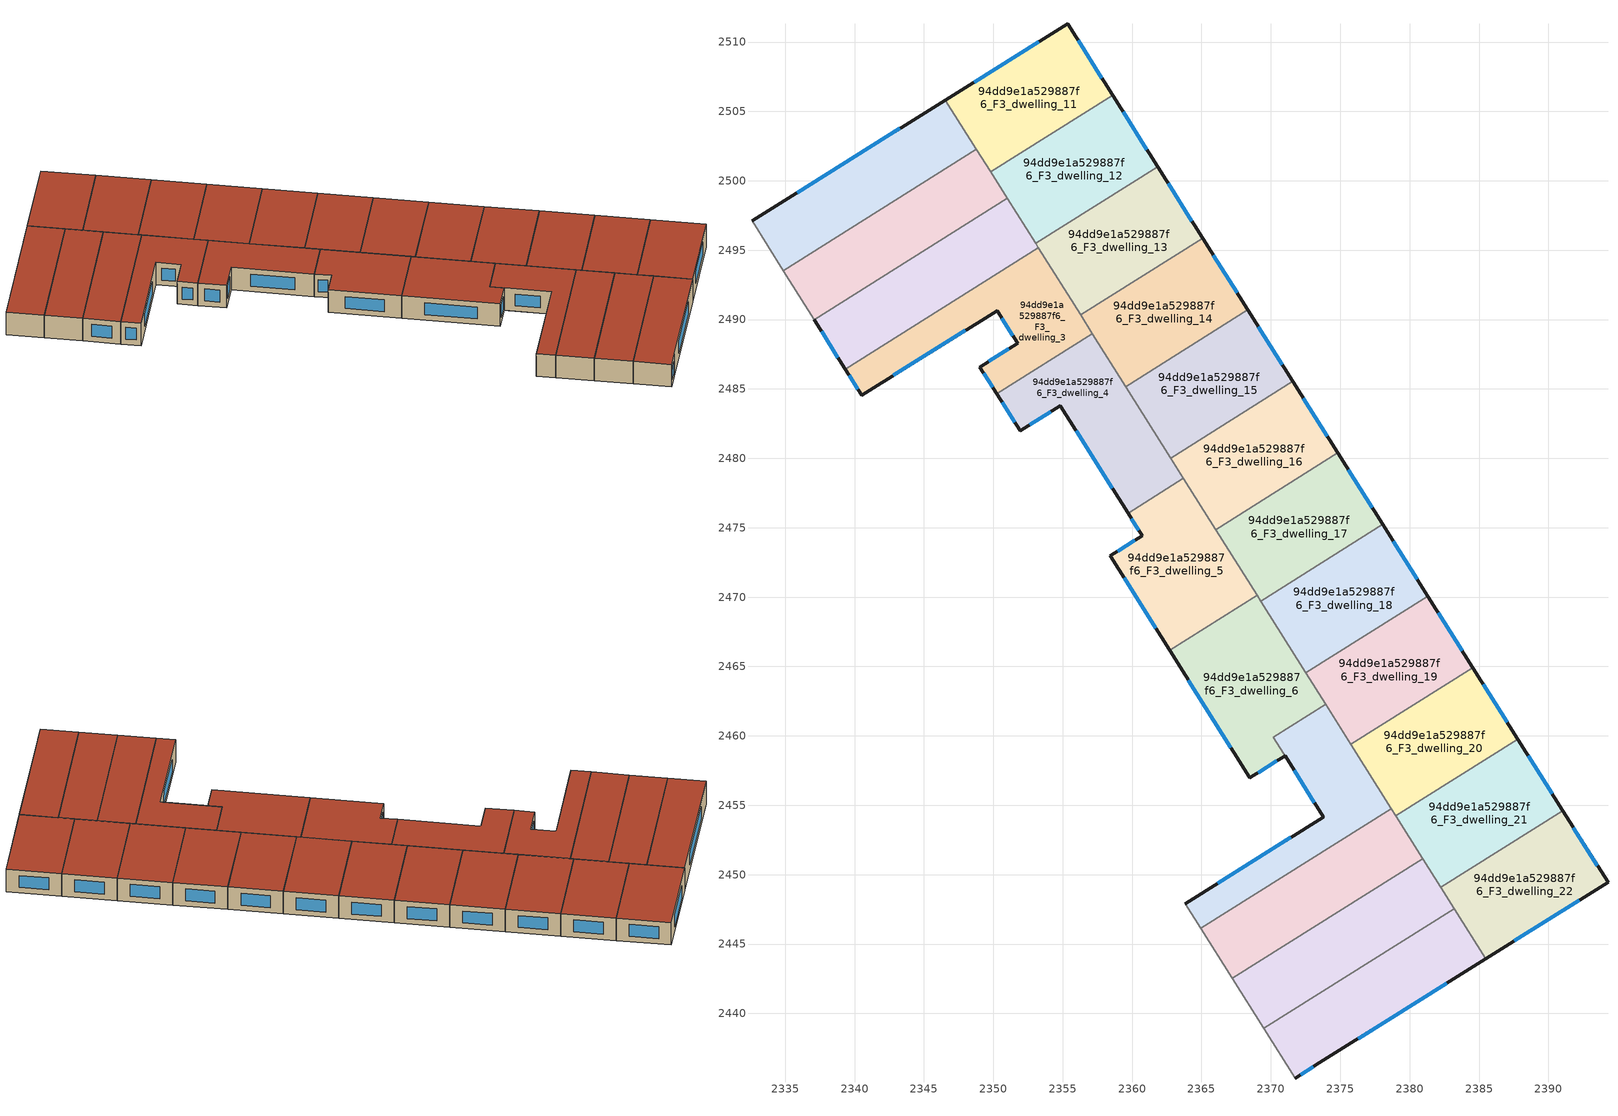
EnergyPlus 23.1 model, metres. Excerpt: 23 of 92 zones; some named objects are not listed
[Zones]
94dd9e1a529887f6_F3_dwelling_0
 floor to 94dd9e1a529887f6_F2_dwelling_0 (EU_floor_Construction): 2346.55,2505.82 2348.77,2502.29 2334.86,2493.53 2332.61,2497.11 z9
 wall outside (EU_wall_Construction): 2346.55,2505.82 2332.61,2497.11 z9:12
 wall to 94dd9e1a529887f6_F3_dwelling_1 (EU_wall_Construction): 2334.86,2493.53 2348.77,2502.29 z9:12
 wall adiabatic (EU_wall_Construction): 2332.61,2497.11 2334.86,2493.53 z9:12
 wall to 94dd9e1a529887f6_F3_dwelling_11 (EU_wall_Construction): 2348.77,2502.29 2346.55,2505.82 z9:12
 window (EU_Window_Construction): 2343.27,2503.77 2335.88,2499.15 z9.7:11.3
 roof outside (EU_roof_Construction): 2348.77,2502.29 2346.55,2505.82 2332.61,2497.11 2334.86,2493.53 z12
94dd9e1a529887f6_F3_dwelling_1
 floor to 94dd9e1a529887f6_F2_dwelling_1 (EU_floor_Construction): 2348.77,2502.29 2351.01,2498.73 2337.09,2489.98 2334.86,2493.53 z9
 wall to 94dd9e1a529887f6_F3_dwelling_2 (EU_wall_Construction): 2337.09,2489.98 2351.01,2498.73 z9:12
 wall adiabatic (EU_wall_Construction): 2334.86,2493.53 2337.09,2489.98 z9:12
 wall to 94dd9e1a529887f6_F3_dwelling_12 (EU_wall_Construction): 2351.01,2498.73 2349.8,2500.65 z9:12
 wall to 94dd9e1a529887f6_F3_dwelling_11 (EU_wall_Construction): 2349.8,2500.65 2348.77,2502.28 z9:12
 roof outside (EU_roof_Construction): 2351.01,2498.73 2348.77,2502.29 2334.86,2493.53 2337.09,2489.98 z12
94dd9e1a529887f6_F3_dwelling_10
 floor to 94dd9e1a529887f6_F2_dwelling_10 (EU_floor_Construction): 2383.21,2447.55 2385.49,2443.93 2373.47,2436.43 2371.74,2435.32 2369.48,2438.92 z9
 wall outside (EU_wall_Construction): 2371.74,2435.32 2373.47,2436.43 2385.49,2443.93 z9:12
 wall adiabatic (EU_wall_Construction): 2369.48,2438.92 2371.74,2435.32 z9:12
 wall to 94dd9e1a529887f6_F3_dwelling_9 (EU_wall_Construction): 2383.21,2447.55 2369.48,2438.92 z9:12
 wall to 94dd9e1a529887f6_F3_dwelling_22 (EU_wall_Construction): 2385.49,2443.93 2383.21,2447.55 z9:12
 window (EU_Window_Construction): 2376.29,2438.19 2382.67,2442.17 / 2372.15,2435.58 2373.07,2436.17 z9.7:11.3
 roof outside (EU_roof_Construction): 2385.49,2443.93 2383.21,2447.55 2369.48,2438.92 2371.74,2435.32 2373.47,2436.43 z12
94dd9e1a529887f6_F3_dwelling_11
 floor to 94dd9e1a529887f6_F2_dwelling_11 (EU_floor_Construction): 2355.35,2511.32 2358.59,2506.18 2349.8,2500.65 2346.55,2505.82 z9
 wall outside (EU_wall_Construction): 2358.59,2506.18 2355.35,2511.32 2346.55,2505.82 z9:12
 wall to 94dd9e1a529887f6_F3_dwelling_12 (EU_wall_Construction): 2349.8,2500.65 2358.59,2506.18 z9:12
 window (EU_Window_Construction): 2353.28,2510.03 2348.61,2507.11 / 2357.83,2507.39 2356.11,2510.11 z9.7:11.3
 roof outside (EU_roof_Construction): 2358.59,2506.18 2355.35,2511.32 2346.55,2505.82 2349.8,2500.65 z12
94dd9e1a529887f6_F3_dwelling_12
 floor to 94dd9e1a529887f6_F2_dwelling_12 (EU_floor_Construction): 2358.59,2506.18 2361.83,2501.02 2353.04,2495.49 2349.8,2500.65 z9
 wall outside (EU_wall_Construction): 2361.83,2501.02 2358.59,2506.18 z9:12
 wall to 94dd9e1a529887f6_F3_dwelling_13 (EU_wall_Construction): 2353.04,2495.49 2361.83,2501.02 z9:12
 wall to 94dd9e1a529887f6_F3_dwelling_2 (EU_wall_Construction): 2351.01,2498.73 2353.05,2495.49 z9:12
 window (EU_Window_Construction): 2361.07,2502.23 2359.35,2504.97 z9.7:11.3
 roof outside (EU_roof_Construction): 2361.83,2501.02 2358.59,2506.18 2349.8,2500.65 2353.04,2495.49 z12
94dd9e1a529887f6_F3_dwelling_13
 floor to 94dd9e1a529887f6_F2_dwelling_13 (EU_floor_Construction): 2361.83,2501.02 2365.08,2495.86 2356.29,2490.33 2353.04,2495.49 z9
 wall outside (EU_wall_Construction): 2365.08,2495.86 2361.83,2501.02 z9:12
 wall to 94dd9e1a529887f6_F3_dwelling_14 (EU_wall_Construction): 2356.29,2490.33 2365.08,2495.86 z9:12
 wall to 94dd9e1a529887f6_F3_dwelling_3 (EU_wall_Construction): 2353.24,2495.18 2356.29,2490.33 z9:12
 wall to 94dd9e1a529887f6_F3_dwelling_2 (EU_wall_Construction): 2353.05,2495.49 2353.24,2495.18 z9:12
 window (EU_Window_Construction): 2364.32,2497.07 2362.6,2499.81 z9.7:11.3
 roof outside (EU_roof_Construction): 2365.08,2495.86 2361.83,2501.02 2353.04,2495.49 2356.29,2490.33 z12
94dd9e1a529887f6_F3_dwelling_14
 floor to 94dd9e1a529887f6_F2_dwelling_14 (EU_floor_Construction): 2365.08,2495.86 2368.32,2490.71 2359.54,2485.17 2356.29,2490.33 z9
 wall outside (EU_wall_Construction): 2368.32,2490.71 2365.08,2495.86 z9:12
 wall to 94dd9e1a529887f6_F3_dwelling_15 (EU_wall_Construction): 2359.54,2485.17 2368.32,2490.71 z9:12
 wall to 94dd9e1a529887f6_F3_dwelling_4 (EU_wall_Construction): 2357.14,2488.99 2359.54,2485.17 z9:12
 wall to 94dd9e1a529887f6_F3_dwelling_3 (EU_wall_Construction): 2356.29,2490.33 2357.14,2488.99 z9:12
 window (EU_Window_Construction): 2367.56,2491.92 2365.84,2494.65 z9.7:11.3
 roof outside (EU_roof_Construction): 2368.32,2490.71 2365.08,2495.86 2356.29,2490.33 2359.54,2485.17 z12
94dd9e1a529887f6_F3_dwelling_15
 floor to 94dd9e1a529887f6_F2_dwelling_15 (EU_floor_Construction): 2368.32,2490.71 2371.57,2485.55 2362.78,2480.02 2359.54,2485.17 z9
 wall outside (EU_wall_Construction): 2371.57,2485.55 2368.32,2490.71 z9:12
 wall to 94dd9e1a529887f6_F3_dwelling_16 (EU_wall_Construction): 2362.78,2480.02 2371.57,2485.55 z9:12
 wall to 94dd9e1a529887f6_F3_dwelling_4 (EU_wall_Construction): 2359.54,2485.17 2362.78,2480.02 z9:12
 window (EU_Window_Construction): 2370.81,2486.76 2369.09,2489.5 z9.7:11.3
 roof outside (EU_roof_Construction): 2371.57,2485.55 2368.32,2490.71 2359.54,2485.17 2362.78,2480.02 z12
94dd9e1a529887f6_F3_dwelling_16
 floor to 94dd9e1a529887f6_F2_dwelling_16 (EU_floor_Construction): 2371.57,2485.55 2374.82,2480.39 2366.03,2474.86 2362.78,2480.02 z9
 wall outside (EU_wall_Construction): 2374.82,2480.39 2371.57,2485.55 z9:12
 wall to 94dd9e1a529887f6_F3_dwelling_17 (EU_wall_Construction): 2366.03,2474.86 2374.82,2480.39 z9:12
 wall to 94dd9e1a529887f6_F3_dwelling_5 (EU_wall_Construction): 2363.7,2478.55 2366.03,2474.86 z9:12
 wall to 94dd9e1a529887f6_F3_dwelling_4 (EU_wall_Construction): 2362.78,2480.02 2363.7,2478.55 z9:12
 window (EU_Window_Construction): 2374.05,2481.6 2372.33,2484.34 z9.7:11.3
 roof outside (EU_roof_Construction): 2374.82,2480.39 2371.57,2485.55 2362.78,2480.02 2366.03,2474.86 z12
94dd9e1a529887f6_F3_dwelling_17
 floor to 94dd9e1a529887f6_F2_dwelling_17 (EU_floor_Construction): 2374.82,2480.39 2378.06,2475.23 2369.27,2469.7 2366.03,2474.86 z9
 wall outside (EU_wall_Construction): 2378.06,2475.23 2374.82,2480.39 z9:12
 wall to 94dd9e1a529887f6_F3_dwelling_18 (EU_wall_Construction): 2369.27,2469.7 2378.06,2475.23 z9:12
 wall to 94dd9e1a529887f6_F3_dwelling_6 (EU_wall_Construction): 2369.01,2470.12 2369.27,2469.7 z9:12
 wall to 94dd9e1a529887f6_F3_dwelling_5 (EU_wall_Construction): 2366.03,2474.86 2369.01,2470.12 z9:12
 window (EU_Window_Construction): 2377.3,2476.44 2375.58,2479.18 z9.7:11.3
 roof outside (EU_roof_Construction): 2378.06,2475.23 2374.82,2480.39 2366.03,2474.86 2369.27,2469.7 z12
94dd9e1a529887f6_F3_dwelling_18
 floor to 94dd9e1a529887f6_F2_dwelling_18 (EU_floor_Construction): 2378.06,2475.23 2381.31,2470.08 2372.52,2464.55 2369.27,2469.7 z9
 wall outside (EU_wall_Construction): 2381.31,2470.08 2378.06,2475.23 z9:12
 wall to 94dd9e1a529887f6_F3_dwelling_19 (EU_wall_Construction): 2372.52,2464.55 2381.31,2470.08 z9:12
 wall to 94dd9e1a529887f6_F3_dwelling_6 (EU_wall_Construction): 2369.27,2469.7 2372.52,2464.55 z9:12
 window (EU_Window_Construction): 2380.54,2471.29 2378.82,2474.02 z9.7:11.3
 roof outside (EU_roof_Construction): 2381.31,2470.08 2378.06,2475.23 2369.27,2469.7 2372.52,2464.55 z12
94dd9e1a529887f6_F3_dwelling_19
 floor to 94dd9e1a529887f6_F2_dwelling_19 (EU_floor_Construction): 2381.31,2470.08 2384.55,2464.92 2375.76,2459.39 2372.52,2464.55 z9
 wall outside (EU_wall_Construction): 2384.55,2464.92 2381.31,2470.08 z9:12
 wall to 94dd9e1a529887f6_F3_dwelling_20 (EU_wall_Construction): 2375.76,2459.39 2384.55,2464.92 z9:12
 wall to 94dd9e1a529887f6_F3_dwelling_7 (EU_wall_Construction): 2373.95,2462.27 2375.76,2459.39 z9:12
 wall to 94dd9e1a529887f6_F3_dwelling_6 (EU_wall_Construction): 2372.52,2464.55 2373.95,2462.27 z9:12
 window (EU_Window_Construction): 2383.79,2466.13 2382.07,2468.87 z9.7:11.3
 roof outside (EU_roof_Construction): 2384.55,2464.92 2381.31,2470.08 2372.52,2464.55 2375.76,2459.39 z12
94dd9e1a529887f6_F3_dwelling_2
 floor to 94dd9e1a529887f6_F2_dwelling_2 (EU_floor_Construction): 2351.01,2498.73 2353.24,2495.18 2339.33,2486.42 2337.09,2489.98 z9
 wall outside (EU_wall_Construction): 2337.09,2489.98 2339.33,2486.42 z9:12
 wall to 94dd9e1a529887f6_F3_dwelling_3 (EU_wall_Construction): 2339.33,2486.42 2353.24,2495.18 z9:12
 window (EU_Window_Construction): 2337.62,2489.14 2338.8,2487.26 z9.7:11.3
 roof outside (EU_roof_Construction): 2353.24,2495.18 2351.01,2498.73 2337.09,2489.98 2339.33,2486.42 z12
94dd9e1a529887f6_F3_dwelling_20
 floor to 94dd9e1a529887f6_F2_dwelling_20 (EU_floor_Construction): 2384.55,2464.92 2387.8,2459.76 2379.01,2454.23 2375.76,2459.39 z9
 wall outside (EU_wall_Construction): 2387.8,2459.76 2384.55,2464.92 z9:12
 wall to 94dd9e1a529887f6_F3_dwelling_21 (EU_wall_Construction): 2379.01,2454.23 2387.8,2459.76 z9:12
 wall to 94dd9e1a529887f6_F3_dwelling_8 (EU_wall_Construction): 2378.68,2454.76 2379.01,2454.23 z9:12
 wall to 94dd9e1a529887f6_F3_dwelling_7 (EU_wall_Construction): 2375.76,2459.39 2378.68,2454.76 z9:12
 window (EU_Window_Construction): 2387.03,2460.97 2385.31,2463.71 z9.7:11.3
 roof outside (EU_roof_Construction): 2387.8,2459.76 2384.55,2464.92 2375.76,2459.39 2379.01,2454.23 z12
94dd9e1a529887f6_F3_dwelling_21
 floor to 94dd9e1a529887f6_F2_dwelling_21 (EU_floor_Construction): 2387.8,2459.76 2391.04,2454.61 2382.25,2449.07 2379.01,2454.23 z9
 wall outside (EU_wall_Construction): 2391.04,2454.61 2387.8,2459.76 z9:12
 wall to 94dd9e1a529887f6_F3_dwelling_22 (EU_wall_Construction): 2382.25,2449.07 2391.04,2454.61 z9:12
 wall to 94dd9e1a529887f6_F3_dwelling_9 (EU_wall_Construction): 2380.94,2451.16 2382.25,2449.07 z9:12
 wall to 94dd9e1a529887f6_F3_dwelling_8 (EU_wall_Construction): 2379.01,2454.23 2380.94,2451.16 z9:12
 window (EU_Window_Construction): 2390.28,2455.82 2388.56,2458.55 z9.7:11.3
 roof outside (EU_roof_Construction): 2391.04,2454.61 2387.8,2459.76 2379.01,2454.23 2382.25,2449.07 z12
94dd9e1a529887f6_F3_dwelling_22
 floor to 94dd9e1a529887f6_F2_dwelling_22 (EU_floor_Construction): 2391.04,2454.61 2394.3,2449.43 2385.49,2443.93 2382.25,2449.07 z9
 wall outside (EU_wall_Construction): 2385.49,2443.93 2394.3,2449.43 2391.04,2454.61 z9:12
 wall to 94dd9e1a529887f6_F3_dwelling_9 (EU_wall_Construction): 2382.25,2449.07 2383.21,2447.55 z9:12
 window (EU_Window_Construction): 2393.53,2450.65 2391.81,2453.39 / 2387.56,2445.22 2392.23,2448.14 z9.7:11.3
 roof outside (EU_roof_Construction): 2394.3,2449.43 2391.04,2454.61 2382.25,2449.07 2385.49,2443.93 z12
94dd9e1a529887f6_F3_dwelling_3
 floor to 94dd9e1a529887f6_F2_dwelling_3 (EU_floor_Construction): 2353.24,2495.18 2357.14,2488.99 2350.25,2484.66 2349.04,2486.58 2351.76,2488.29 2350.28,2490.65 2340.51,2484.54 2339.33,2486.42 z9
 wall outside (EU_wall_Construction): 2339.33,2486.42 2340.51,2484.54 2350.28,2490.65 2351.76,2488.29 2349.04,2486.58 2350.25,2484.66 z9:12
 wall to 94dd9e1a529887f6_F3_dwelling_4 (EU_wall_Construction): 2350.25,2484.66 2357.14,2488.99 z9:12
 window (EU_Window_Construction): 2342.8,2485.98 2347.98,2489.22 / 2339.61,2485.98 2340.23,2484.99 / 2349.32,2486.13 2349.96,2485.11 / 2351.12,2487.89 2349.68,2486.98 / 2350.62,2490.1 2351.41,2488.85 z9.7:11.3
 roof outside (EU_roof_Construction): 2357.14,2488.99 2353.24,2495.18 2339.33,2486.42 2340.51,2484.54 2350.28,2490.65 2351.76,2488.29 2349.04,2486.58 2350.25,2484.66 z12
94dd9e1a529887f6_F3_dwelling_4
 floor to 94dd9e1a529887f6_F2_dwelling_4 (EU_floor_Construction): 2357.14,2488.99 2363.7,2478.55 2359.71,2476.04 2354.83,2483.79 2351.93,2481.98 2350.25,2484.66 z9
 wall outside (EU_wall_Construction): 2350.25,2484.66 2351.93,2481.98 2354.83,2483.79 2359.71,2476.04 z9:12
 wall to 94dd9e1a529887f6_F3_dwelling_5 (EU_wall_Construction): 2359.71,2476.04 2363.7,2478.55 z9:12
 window (EU_Window_Construction): 2355.97,2481.97 2358.56,2477.86 / 2352.61,2482.41 2354.15,2483.37 / 2350.64,2484.03 2351.53,2482.61 z9.7:11.3
 roof outside (EU_roof_Construction): 2363.7,2478.55 2357.14,2488.99 2350.25,2484.66 2351.93,2481.98 2354.83,2483.79 2359.71,2476.04 z12
94dd9e1a529887f6_F3_dwelling_5
 floor to 94dd9e1a529887f6_F2_dwelling_5 (EU_floor_Construction): 2363.7,2478.55 2369.01,2470.12 2362.71,2466.15 2358.41,2472.98 2360.72,2474.43 2359.71,2476.04 z9
 wall outside (EU_wall_Construction): 2359.71,2476.04 2360.72,2474.43 2358.41,2472.98 2362.71,2466.15 z9:12
 wall to 94dd9e1a529887f6_F3_dwelling_6 (EU_wall_Construction): 2362.71,2466.15 2369.01,2470.12 z9:12
 window (EU_Window_Construction): 2359.42,2471.38 2361.7,2467.76 / 2360.18,2474.09 2358.95,2473.32 / 2359.95,2475.66 2360.48,2474.8 z9.7:11.3
 roof outside (EU_roof_Construction): 2369.01,2470.12 2363.7,2478.55 2359.71,2476.04 2360.72,2474.43 2358.41,2472.98 2362.71,2466.15 z12
94dd9e1a529887f6_F3_dwelling_6
 floor to 94dd9e1a529887f6_F2_dwelling_6 (EU_floor_Construction): 2369.01,2470.12 2373.95,2462.27 2370.19,2459.91 2373.79,2454.16 2373.79,2454.15 2371.02,2458.57 2368.48,2456.98 2362.71,2466.15 z9
 wall outside (EU_wall_Construction): 2362.71,2466.15 2368.48,2456.98 2371.02,2458.57 2373.79,2454.15 z9:12; 2373.79,2454.15,12 2373.79,2454.15,9 2373.79,2454.16,9
 wall to 94dd9e1a529887f6_F3_dwelling_7 (EU_wall_Construction): 2373.79,2454.16 2370.19,2459.91 2373.95,2462.27 z9:12
 window (EU_Window_Construction): 2371.67,2457.53 2373.14,2455.19 / 2369.08,2457.35 2370.43,2458.2 / 2364.06,2464 2367.13,2459.13 z9.7:11.3
 roof outside (EU_roof_Construction): 2373.79,2454.16 2370.19,2459.91 2373.95,2462.27 2369.01,2470.12 2362.71,2466.15 2368.48,2456.98 2371.02,2458.57 z12
94dd9e1a529887f6_F3_dwelling_7
 floor to 94dd9e1a529887f6_F2_dwelling_7 (EU_floor_Construction): 2373.95,2462.27 2378.68,2454.76 2364.95,2446.12 2363.82,2447.92 2373.79,2454.16 2370.19,2459.91 z9
 wall outside (EU_wall_Construction): 2373.79,2454.15 2363.82,2447.92 z9:12
 wall to 94dd9e1a529887f6_F3_dwelling_8 (EU_wall_Construction): 2364.95,2446.12 2378.68,2454.76 z9:12
 wall adiabatic (EU_wall_Construction): 2363.82,2447.92 2364.95,2446.12 z9:12
 window (EU_Window_Construction): 2371.45,2452.69 2366.16,2449.38 z9.7:11.3
 roof outside (EU_roof_Construction): 2378.68,2454.76 2373.95,2462.27 2370.19,2459.91 2373.79,2454.16 2363.82,2447.92 2364.95,2446.12 z12
94dd9e1a529887f6_F3_dwelling_8
 floor to 94dd9e1a529887f6_F2_dwelling_8 (EU_floor_Construction): 2378.68,2454.76 2380.94,2451.16 2367.22,2442.52 2364.95,2446.12 z9
 wall to 94dd9e1a529887f6_F3_dwelling_9 (EU_wall_Construction): 2367.22,2442.52 2380.94,2451.16 z9:12
 wall adiabatic (EU_wall_Construction): 2364.95,2446.12 2367.22,2442.52 z9:12
 roof outside (EU_roof_Construction): 2380.94,2451.16 2378.68,2454.76 2364.95,2446.12 2367.22,2442.52 z12
94dd9e1a529887f6_F3_dwelling_9
 floor to 94dd9e1a529887f6_F2_dwelling_9 (EU_floor_Construction): 2380.94,2451.16 2383.21,2447.55 2369.48,2438.92 2367.22,2442.52 z9
 wall adiabatic (EU_wall_Construction): 2367.22,2442.52 2369.48,2438.92 z9:12
 roof outside (EU_roof_Construction): 2383.21,2447.55 2380.94,2451.16 2367.22,2442.52 2369.48,2438.92 z12
[Building]
EU S2 Campaign: North Axis=0; Terrain=City; Solar Distribution=FullExterior
[Site:Location]
Budapest.Ferenc.Liszt.Intl.AP: Latitude=47.437; Longitude=19.256; Time Zone=1; Elevation=185
[SizingPeriod:WeatherFileDays]
AnnualSizingPeriod: Begin Month=1; Begin Day of Month=1; End Month=12; End Day of Month=31; Day of Week for Start Day=Monday; Use Weather File Daylight Saving Period=No; Use Weather File Rain and Snow Indicators=No
[MATERIAL]
EU_InternalMass_Material: Roughness=MediumRough; Thickness=0.1; Conductivity=1; Density=1800; Specific Heat=900; Thermal Absorptance=0.9; Solar Absorptance=0.7; Visible Absorptance=0.7
[MATERIAL:NOMASS] Roughness=MediumRough; Thermal Absorptance=0.9; Solar Absorptance=0.7; Visible Absorptance=0.7
Name | Thermal Resistance
EU_wall_NoMass | 0.832559
EU_roof_NoMass | 1.39638
EU_floor_NoMass | 0.872794
[WINDOWMATERIAL:SIMPLEGLAZINGSYSTEM]
EU_Window_SimpleGlazing: UFactor=2.79869; Solar Heat Gain Coefficient=0.75; Visible Transmittance=0.75
[CONSTRUCTION]
EU_wall_Construction: EU_wall_NoMass
EU_roof_Construction: EU_roof_NoMass
EU_floor_Construction: EU_floor_NoMass
EU_Window_Construction: EU_Window_SimpleGlazing
EU_InternalMass_Construction: EU_InternalMass_Material
[ZONE] Type=1; Multiplier=1; Ceiling Height=autocalculate; Floor Area=autocalculate; Part of Total Floor Area=Yes
Name | Volume
94dd9e1a529887f6_F3_dwelling_0 | 207.05
94dd9e1a529887f6_F3_dwelling_1 | 207.094
94dd9e1a529887f6_F3_dwelling_10 | 207.041
94dd9e1a529887f6_F3_dwelling_11 | 189.806
94dd9e1a529887f6_F3_dwelling_12; 94dd9e1a529887f6_F3_dwelling_13; 94dd9e1a529887f6_F3_dwelling_14; 94dd9e1a529887f6_F3_dwelling_18; 94dd9e1a529887f6_F3_dwelling_20; 94dd9e1a529887f6_F3_dwelling_21 | 189.828
94dd9e1a529887f6_F3_dwelling_15 | 189.785
94dd9e1a529887f6_F3_dwelling_16 | 189.836
94dd9e1a529887f6_F3_dwelling_17 | 189.809
94dd9e1a529887f6_F3_dwelling_19 | 189.819
94dd9e1a529887f6_F3_dwelling_2 | 207.069
94dd9e1a529887f6_F3_dwelling_22 | 189.812
94dd9e1a529887f6_F3_dwelling_3 | 207.04
94dd9e1a529887f6_F3_dwelling_4 | 207.059
94dd9e1a529887f6_F3_dwelling_5 | 207.07
94dd9e1a529887f6_F3_dwelling_6 | 221.324
94dd9e1a529887f6_F3_dwelling_7 | 192.786
94dd9e1a529887f6_F3_dwelling_8 | 207.08
94dd9e1a529887f6_F3_dwelling_9 | 207.063
[INTERNALMASS] Construction=EU_InternalMass_Construction
Name | Zone or ZoneList | Surface Area
94dd9e1a529887f6_F3_dwelling_0_EU_InternalMass | 94dd9e1a529887f6_F3_dwelling_0 | 69.0164
94dd9e1a529887f6_F3_dwelling_1_EU_InternalMass | 94dd9e1a529887f6_F3_dwelling_1 | 69.0314
94dd9e1a529887f6_F3_dwelling_2_EU_InternalMass | 94dd9e1a529887f6_F3_dwelling_2 | 69.023
94dd9e1a529887f6_F3_dwelling_3_EU_InternalMass | 94dd9e1a529887f6_F3_dwelling_3 | 69.013
94dd9e1a529887f6_F3_dwelling_4_EU_InternalMass | 94dd9e1a529887f6_F3_dwelling_4 | 69.0197
94dd9e1a529887f6_F3_dwelling_5_EU_InternalMass | 94dd9e1a529887f6_F3_dwelling_5 | 69.0231
94dd9e1a529887f6_F3_dwelling_6_EU_InternalMass | 94dd9e1a529887f6_F3_dwelling_6 | 73.7763
94dd9e1a529887f6_F3_dwelling_7_EU_InternalMass | 94dd9e1a529887f6_F3_dwelling_7 | 64.2572
94dd9e1a529887f6_F3_dwelling_8_EU_InternalMass | 94dd9e1a529887f6_F3_dwelling_8 | 69.0266
94dd9e1a529887f6_F3_dwelling_9_EU_InternalMass | 94dd9e1a529887f6_F3_dwelling_9 | 69.0209
94dd9e1a529887f6_F3_dwelling_10_EU_InternalMass | 94dd9e1a529887f6_F3_dwelling_10 | 69.0137
94dd9e1a529887f6_F3_dwelling_11_EU_InternalMass | 94dd9e1a529887f6_F3_dwelling_11 | 63.2688
94dd9e1a529887f6_F3_dwelling_12_EU_InternalMass | 94dd9e1a529887f6_F3_dwelling_12 | 63.2759
94dd9e1a529887f6_F3_dwelling_13_EU_InternalMass | 94dd9e1a529887f6_F3_dwelling_13 | 63.2759
94dd9e1a529887f6_F3_dwelling_14_EU_InternalMass | 94dd9e1a529887f6_F3_dwelling_14 | 63.2759
94dd9e1a529887f6_F3_dwelling_15_EU_InternalMass | 94dd9e1a529887f6_F3_dwelling_15 | 63.2618
94dd9e1a529887f6_F3_dwelling_16_EU_InternalMass | 94dd9e1a529887f6_F3_dwelling_16 | 63.2787
94dd9e1a529887f6_F3_dwelling_17_EU_InternalMass | 94dd9e1a529887f6_F3_dwelling_17 | 63.2699
94dd9e1a529887f6_F3_dwelling_18_EU_InternalMass | 94dd9e1a529887f6_F3_dwelling_18 | 63.2759
94dd9e1a529887f6_F3_dwelling_19_EU_InternalMass | 94dd9e1a529887f6_F3_dwelling_19 | 63.273
94dd9e1a529887f6_F3_dwelling_20_EU_InternalMass | 94dd9e1a529887f6_F3_dwelling_20 | 63.2759
94dd9e1a529887f6_F3_dwelling_21_EU_InternalMass | 94dd9e1a529887f6_F3_dwelling_21 | 63.2759
94dd9e1a529887f6_F3_dwelling_22_EU_InternalMass | 94dd9e1a529887f6_F3_dwelling_22 | 63.2707
[OTHEREQUIPMENT] Fuel Type=Electricity; Design Level Calculation Method=Watts/Area; Power per Zone Floor Area=1; Fraction Latent=0; Fraction Radiant=0; Fraction Lost=0; Carbon Dioxide Generation Rate=0; EndUse Subcategory=EU_Step8_InternalGains
Name | Zone or ZoneList or Space or SpaceList | Schedule
EU_Step8_InternalGain_94dd9e1a529887f6_F3_dwelling_0_f000 | 94dd9e1a529887f6_F3_dwelling_0 | EU_Step8_GainSchedule_94dd9e1a529887f6_F3_dwelling_0_f000
EU_Step8_InternalGain_94dd9e1a529887f6_F3_dwelling_1_f000 | 94dd9e1a529887f6_F3_dwelling_1 | EU_Step8_GainSchedule_94dd9e1a529887f6_F3_dwelling_1_f000
EU_Step8_InternalGain_94dd9e1a529887f6_F3_dwelling_2_f000 | 94dd9e1a529887f6_F3_dwelling_2 | EU_Step8_GainSchedule_94dd9e1a529887f6_F3_dwelling_2_f000
EU_Step8_InternalGain_94dd9e1a529887f6_F3_dwelling_3_f000 | 94dd9e1a529887f6_F3_dwelling_3 | EU_Step8_GainSchedule_94dd9e1a529887f6_F3_dwelling_3_f000
EU_Step8_InternalGain_94dd9e1a529887f6_F3_dwelling_4_f000 | 94dd9e1a529887f6_F3_dwelling_4 | EU_Step8_GainSchedule_94dd9e1a529887f6_F3_dwelling_4_f000
EU_Step8_InternalGain_94dd9e1a529887f6_F3_dwelling_5_f000 | 94dd9e1a529887f6_F3_dwelling_5 | EU_Step8_GainSchedule_94dd9e1a529887f6_F3_dwelling_5_f000
EU_Step8_InternalGain_94dd9e1a529887f6_F3_dwelling_6_f000 | 94dd9e1a529887f6_F3_dwelling_6 | EU_Step8_GainSchedule_94dd9e1a529887f6_F3_dwelling_6_f000
EU_Step8_InternalGain_94dd9e1a529887f6_F3_dwelling_7_f000 | 94dd9e1a529887f6_F3_dwelling_7 | EU_Step8_GainSchedule_94dd9e1a529887f6_F3_dwelling_7_f000
EU_Step8_InternalGain_94dd9e1a529887f6_F3_dwelling_8_f000 | 94dd9e1a529887f6_F3_dwelling_8 | EU_Step8_GainSchedule_94dd9e1a529887f6_F3_dwelling_8_f000
EU_Step8_InternalGain_94dd9e1a529887f6_F3_dwelling_9_f000 | 94dd9e1a529887f6_F3_dwelling_9 | EU_Step8_GainSchedule_94dd9e1a529887f6_F3_dwelling_9_f000
EU_Step8_InternalGain_94dd9e1a529887f6_F3_dwelling_10_f000 | 94dd9e1a529887f6_F3_dwelling_10 | EU_Step8_GainSchedule_94dd9e1a529887f6_F3_dwelling_10_f000
EU_Step8_InternalGain_94dd9e1a529887f6_F3_dwelling_11_f000 | 94dd9e1a529887f6_F3_dwelling_11 | EU_Step8_GainSchedule_94dd9e1a529887f6_F3_dwelling_11_f000
EU_Step8_InternalGain_94dd9e1a529887f6_F3_dwelling_12_f000 | 94dd9e1a529887f6_F3_dwelling_12 | EU_Step8_GainSchedule_94dd9e1a529887f6_F3_dwelling_12_f000
EU_Step8_InternalGain_94dd9e1a529887f6_F3_dwelling_13_f000 | 94dd9e1a529887f6_F3_dwelling_13 | EU_Step8_GainSchedule_94dd9e1a529887f6_F3_dwelling_13_f000
EU_Step8_InternalGain_94dd9e1a529887f6_F3_dwelling_14_f000 | 94dd9e1a529887f6_F3_dwelling_14 | EU_Step8_GainSchedule_94dd9e1a529887f6_F3_dwelling_14_f000
EU_Step8_InternalGain_94dd9e1a529887f6_F3_dwelling_15_f000 | 94dd9e1a529887f6_F3_dwelling_15 | EU_Step8_GainSchedule_94dd9e1a529887f6_F3_dwelling_15_f000
EU_Step8_InternalGain_94dd9e1a529887f6_F3_dwelling_16_f000 | 94dd9e1a529887f6_F3_dwelling_16 | EU_Step8_GainSchedule_94dd9e1a529887f6_F3_dwelling_16_f000
EU_Step8_InternalGain_94dd9e1a529887f6_F3_dwelling_17_f000 | 94dd9e1a529887f6_F3_dwelling_17 | EU_Step8_GainSchedule_94dd9e1a529887f6_F3_dwelling_17_f000
EU_Step8_InternalGain_94dd9e1a529887f6_F3_dwelling_18_f000 | 94dd9e1a529887f6_F3_dwelling_18 | EU_Step8_GainSchedule_94dd9e1a529887f6_F3_dwelling_18_f000
EU_Step8_InternalGain_94dd9e1a529887f6_F3_dwelling_19_f000 | 94dd9e1a529887f6_F3_dwelling_19 | EU_Step8_GainSchedule_94dd9e1a529887f6_F3_dwelling_19_f000
EU_Step8_InternalGain_94dd9e1a529887f6_F3_dwelling_20_f000 | 94dd9e1a529887f6_F3_dwelling_20 | EU_Step8_GainSchedule_94dd9e1a529887f6_F3_dwelling_20_f000
EU_Step8_InternalGain_94dd9e1a529887f6_F3_dwelling_21_f000 | 94dd9e1a529887f6_F3_dwelling_21 | EU_Step8_GainSchedule_94dd9e1a529887f6_F3_dwelling_21_f000
EU_Step8_InternalGain_94dd9e1a529887f6_F3_dwelling_22_f000 | 94dd9e1a529887f6_F3_dwelling_22 | EU_Step8_GainSchedule_94dd9e1a529887f6_F3_dwelling_22_f000
[ZONEVENTILATION:DESIGNFLOWRATE] Schedule=EU_AlwaysOn; Design Flow Rate Calculation Method=AirChanges/Hour; Air Changes per Hour=0.475469; Ventilation Type=Natural; Fan Pressure Rise=0; Fan Total Efficiency=1; Constant Term Coefficient=1; Temperature Term Coefficient=0; Velocity Term Coefficient=0; Velocity Squared Term Coefficient=0; Minimum Indoor Temperature=-100; Maximum Indoor Temperature=100; Delta Temperature=-100; Minimum Outdoor Temperature=-100; Maximum Outdoor Temperature=100; Maximum Wind Speed=40
Name | Zone or ZoneList or Space or SpaceList
EU_ConstantAir_94dd9e1a529887f6_F3_dwelling_0 | 94dd9e1a529887f6_F3_dwelling_0
EU_ConstantAir_94dd9e1a529887f6_F3_dwelling_1 | 94dd9e1a529887f6_F3_dwelling_1
EU_ConstantAir_94dd9e1a529887f6_F3_dwelling_2 | 94dd9e1a529887f6_F3_dwelling_2
EU_ConstantAir_94dd9e1a529887f6_F3_dwelling_3 | 94dd9e1a529887f6_F3_dwelling_3
EU_ConstantAir_94dd9e1a529887f6_F3_dwelling_4 | 94dd9e1a529887f6_F3_dwelling_4
EU_ConstantAir_94dd9e1a529887f6_F3_dwelling_5 | 94dd9e1a529887f6_F3_dwelling_5
EU_ConstantAir_94dd9e1a529887f6_F3_dwelling_6 | 94dd9e1a529887f6_F3_dwelling_6
EU_ConstantAir_94dd9e1a529887f6_F3_dwelling_7 | 94dd9e1a529887f6_F3_dwelling_7
EU_ConstantAir_94dd9e1a529887f6_F3_dwelling_8 | 94dd9e1a529887f6_F3_dwelling_8
EU_ConstantAir_94dd9e1a529887f6_F3_dwelling_9 | 94dd9e1a529887f6_F3_dwelling_9
EU_ConstantAir_94dd9e1a529887f6_F3_dwelling_10 | 94dd9e1a529887f6_F3_dwelling_10
EU_ConstantAir_94dd9e1a529887f6_F3_dwelling_11 | 94dd9e1a529887f6_F3_dwelling_11
EU_ConstantAir_94dd9e1a529887f6_F3_dwelling_12 | 94dd9e1a529887f6_F3_dwelling_12
EU_ConstantAir_94dd9e1a529887f6_F3_dwelling_13 | 94dd9e1a529887f6_F3_dwelling_13
EU_ConstantAir_94dd9e1a529887f6_F3_dwelling_14 | 94dd9e1a529887f6_F3_dwelling_14
EU_ConstantAir_94dd9e1a529887f6_F3_dwelling_15 | 94dd9e1a529887f6_F3_dwelling_15
EU_ConstantAir_94dd9e1a529887f6_F3_dwelling_16 | 94dd9e1a529887f6_F3_dwelling_16
EU_ConstantAir_94dd9e1a529887f6_F3_dwelling_17 | 94dd9e1a529887f6_F3_dwelling_17
EU_ConstantAir_94dd9e1a529887f6_F3_dwelling_18 | 94dd9e1a529887f6_F3_dwelling_18
EU_ConstantAir_94dd9e1a529887f6_F3_dwelling_19 | 94dd9e1a529887f6_F3_dwelling_19
EU_ConstantAir_94dd9e1a529887f6_F3_dwelling_20 | 94dd9e1a529887f6_F3_dwelling_20
EU_ConstantAir_94dd9e1a529887f6_F3_dwelling_21 | 94dd9e1a529887f6_F3_dwelling_21
EU_ConstantAir_94dd9e1a529887f6_F3_dwelling_22 | 94dd9e1a529887f6_F3_dwelling_22
[HVACTEMPLATE:ZONE:IDEALLOADSAIRSYSTEM] System Availability Schedule=EU_AlwaysOn; Maximum Heating Supply Air Temperature=50; Minimum Cooling Supply Air Temperature=13; Maximum Heating Supply Air Humidity Ratio=0.0156; Minimum Cooling Supply Air Humidity Ratio=0.0077; Heating Limit=NoLimit; Cooling Limit=NoLimit; Heating Availability Schedule=EU_AlwaysOn; Cooling Availability Schedule=EU_CoolingOff; Dehumidification Control Type=ConstantSensibleHeatRatio; Cooling Sensible Heat Ratio=0.7; Dehumidification Setpoint=60; Humidification Control Type=None; Humidification Setpoint=30; Outdoor Air Method=None; Outdoor Air Flow Rate per Person=0.00944; Outdoor Air Flow Rate per Zone Floor Area=0; Outdoor Air Flow Rate per Zone=0; Demand Controlled Ventilation Type=None; Outdoor Air Economizer Type=NoEconomizer; Heat Recovery Type=None; Sensible Heat Recovery Effectiveness=0.7; Latent Heat Recovery Effectiveness=0.65
Name | Template Thermostat
94dd9e1a529887f6_F3_dwelling_0 | EU_HeatOnly_94dd9e1a529887f6_F3_dwelling_0
94dd9e1a529887f6_F3_dwelling_1 | EU_HeatOnly_94dd9e1a529887f6_F3_dwelling_1
94dd9e1a529887f6_F3_dwelling_2 | EU_HeatOnly_94dd9e1a529887f6_F3_dwelling_2
94dd9e1a529887f6_F3_dwelling_3 | EU_HeatOnly_94dd9e1a529887f6_F3_dwelling_3
94dd9e1a529887f6_F3_dwelling_4 | EU_HeatOnly_94dd9e1a529887f6_F3_dwelling_4
94dd9e1a529887f6_F3_dwelling_5 | EU_HeatOnly_94dd9e1a529887f6_F3_dwelling_5
94dd9e1a529887f6_F3_dwelling_6 | EU_HeatOnly_94dd9e1a529887f6_F3_dwelling_6
94dd9e1a529887f6_F3_dwelling_7 | EU_HeatOnly_94dd9e1a529887f6_F3_dwelling_7
94dd9e1a529887f6_F3_dwelling_8 | EU_HeatOnly_94dd9e1a529887f6_F3_dwelling_8
94dd9e1a529887f6_F3_dwelling_9 | EU_HeatOnly_94dd9e1a529887f6_F3_dwelling_9
94dd9e1a529887f6_F3_dwelling_10 | EU_HeatOnly_94dd9e1a529887f6_F3_dwelling_10
94dd9e1a529887f6_F3_dwelling_11 | EU_HeatOnly_94dd9e1a529887f6_F3_dwelling_11
94dd9e1a529887f6_F3_dwelling_12 | EU_HeatOnly_94dd9e1a529887f6_F3_dwelling_12
94dd9e1a529887f6_F3_dwelling_13 | EU_HeatOnly_94dd9e1a529887f6_F3_dwelling_13
94dd9e1a529887f6_F3_dwelling_14 | EU_HeatOnly_94dd9e1a529887f6_F3_dwelling_14
94dd9e1a529887f6_F3_dwelling_15 | EU_HeatOnly_94dd9e1a529887f6_F3_dwelling_15
94dd9e1a529887f6_F3_dwelling_16 | EU_HeatOnly_94dd9e1a529887f6_F3_dwelling_16
94dd9e1a529887f6_F3_dwelling_17 | EU_HeatOnly_94dd9e1a529887f6_F3_dwelling_17
94dd9e1a529887f6_F3_dwelling_18 | EU_HeatOnly_94dd9e1a529887f6_F3_dwelling_18
94dd9e1a529887f6_F3_dwelling_19 | EU_HeatOnly_94dd9e1a529887f6_F3_dwelling_19
94dd9e1a529887f6_F3_dwelling_20 | EU_HeatOnly_94dd9e1a529887f6_F3_dwelling_20
94dd9e1a529887f6_F3_dwelling_21 | EU_HeatOnly_94dd9e1a529887f6_F3_dwelling_21
94dd9e1a529887f6_F3_dwelling_22 | EU_HeatOnly_94dd9e1a529887f6_F3_dwelling_22
[SIZING:ZONE] Zone Cooling Design Supply Air Temperature Input Method=SupplyAirTemperature; Zone Cooling Design Supply Air Temperature=13; Zone Heating Design Supply Air Temperature Input Method=SupplyAirTemperature; Zone Heating Design Supply Air Temperature=50; Zone Cooling Design Supply Air Humidity Ratio=0.008; Zone Heating Design Supply Air Humidity Ratio=0.008; Cooling Design Air Flow Method=DesignDay; Cooling Design Air Flow Rate=0; Cooling Minimum Air Flow per Zone Floor Area=0.000762; Cooling Minimum Air Flow=0; Cooling Minimum Air Flow Fraction=0.2; Heating Design Air Flow Method=DesignDay; Heating Design Air Flow Rate=0; Heating Maximum Air Flow per Zone Floor Area=0.002032; Heating Maximum Air Flow=0.141576; Heating Maximum Air Flow Fraction=0.3; Account for Dedicated Outdoor Air System=No; Dedicated Outdoor Air System Control Strategy=NeutralSupplyAir; Dedicated Outdoor Air Low Setpoint Temperature for Design=autosize; Dedicated Outdoor Air High Setpoint Temperature for Design=autosize; Zone Load Sizing Method=Sensible Load Only No Latent Load; Zone Latent Cooling Design Supply Air Humidity Ratio Input Method=HumidityRatioDifference; Zone Cooling Design Supply Air Humidity Ratio Difference=0.005; Zone Latent Heating Design Supply Air Humidity Ratio Input Method=HumidityRatioDifference; Zone Humidification Design Supply Air Humidity Ratio Difference=0.005
94dd9e1a529887f6_F3_dwelling_0; 94dd9e1a529887f6_F3_dwelling_1; 94dd9e1a529887f6_F3_dwelling_2; 94dd9e1a529887f6_F3_dwelling_3; 94dd9e1a529887f6_F3_dwelling_4; 94dd9e1a529887f6_F3_dwelling_5; 94dd9e1a529887f6_F3_dwelling_6; 94dd9e1a529887f6_F3_dwelling_7; 94dd9e1a529887f6_F3_dwelling_8; 94dd9e1a529887f6_F3_dwelling_9; 94dd9e1a529887f6_F3_dwelling_10; 94dd9e1a529887f6_F3_dwelling_11; 94dd9e1a529887f6_F3_dwelling_12; 94dd9e1a529887f6_F3_dwelling_13; 94dd9e1a529887f6_F3_dwelling_14; 94dd9e1a529887f6_F3_dwelling_15; 94dd9e1a529887f6_F3_dwelling_16; 94dd9e1a529887f6_F3_dwelling_17; 94dd9e1a529887f6_F3_dwelling_18; 94dd9e1a529887f6_F3_dwelling_19; 94dd9e1a529887f6_F3_dwelling_20; 94dd9e1a529887f6_F3_dwelling_21; 94dd9e1a529887f6_F3_dwelling_22
[SCHEDULE:CONSTANT]
Name | Hourly Value
EU_AlwaysOn | 1
EU_CoolingOff | 0
[SCHEDULE:FILE] Column Number=1; Rows to Skip at Top=0; Number of Hours of Data=8760; Column Separator=Comma; Interpolate to Timestep=No; Minutes per Item=60; Adjust Schedule for Daylight Savings=Yes
Name | File
EU_Step8_GainSchedule_94dd9e1a529887f6_F3_dwelling_0_f000 | ../../schedules/94dd9e1a529887f6/94dd9e1a529887f6_F3_dwelling_0_f000_gain.csv
EU_Step8_GainSchedule_94dd9e1a529887f6_F3_dwelling_1_f000 | ../../schedules/94dd9e1a529887f6/94dd9e1a529887f6_F3_dwelling_1_f000_gain.csv
EU_Step8_GainSchedule_94dd9e1a529887f6_F3_dwelling_2_f000 | ../../schedules/94dd9e1a529887f6/94dd9e1a529887f6_F3_dwelling_2_f000_gain.csv
EU_Step8_GainSchedule_94dd9e1a529887f6_F3_dwelling_3_f000 | ../../schedules/94dd9e1a529887f6/94dd9e1a529887f6_F3_dwelling_3_f000_gain.csv
EU_Step8_GainSchedule_94dd9e1a529887f6_F3_dwelling_4_f000 | ../../schedules/94dd9e1a529887f6/94dd9e1a529887f6_F3_dwelling_4_f000_gain.csv
EU_Step8_GainSchedule_94dd9e1a529887f6_F3_dwelling_5_f000 | ../../schedules/94dd9e1a529887f6/94dd9e1a529887f6_F3_dwelling_5_f000_gain.csv
EU_Step8_GainSchedule_94dd9e1a529887f6_F3_dwelling_6_f000 | ../../schedules/94dd9e1a529887f6/94dd9e1a529887f6_F3_dwelling_6_f000_gain.csv
EU_Step8_GainSchedule_94dd9e1a529887f6_F3_dwelling_7_f000 | ../../schedules/94dd9e1a529887f6/94dd9e1a529887f6_F3_dwelling_7_f000_gain.csv
EU_Step8_GainSchedule_94dd9e1a529887f6_F3_dwelling_8_f000 | ../../schedules/94dd9e1a529887f6/94dd9e1a529887f6_F3_dwelling_8_f000_gain.csv
EU_Step8_GainSchedule_94dd9e1a529887f6_F3_dwelling_9_f000 | ../../schedules/94dd9e1a529887f6/94dd9e1a529887f6_F3_dwelling_9_f000_gain.csv
EU_Step8_GainSchedule_94dd9e1a529887f6_F3_dwelling_10_f000 | ../../schedules/94dd9e1a529887f6/94dd9e1a529887f6_F3_dwelling_10_f000_gain.csv
EU_Step8_GainSchedule_94dd9e1a529887f6_F3_dwelling_11_f000 | ../../schedules/94dd9e1a529887f6/94dd9e1a529887f6_F3_dwelling_11_f000_gain.csv
EU_Step8_GainSchedule_94dd9e1a529887f6_F3_dwelling_12_f000 | ../../schedules/94dd9e1a529887f6/94dd9e1a529887f6_F3_dwelling_12_f000_gain.csv
EU_Step8_GainSchedule_94dd9e1a529887f6_F3_dwelling_13_f000 | ../../schedules/94dd9e1a529887f6/94dd9e1a529887f6_F3_dwelling_13_f000_gain.csv
EU_Step8_GainSchedule_94dd9e1a529887f6_F3_dwelling_14_f000 | ../../schedules/94dd9e1a529887f6/94dd9e1a529887f6_F3_dwelling_14_f000_gain.csv
EU_Step8_GainSchedule_94dd9e1a529887f6_F3_dwelling_15_f000 | ../../schedules/94dd9e1a529887f6/94dd9e1a529887f6_F3_dwelling_15_f000_gain.csv
EU_Step8_GainSchedule_94dd9e1a529887f6_F3_dwelling_16_f000 | ../../schedules/94dd9e1a529887f6/94dd9e1a529887f6_F3_dwelling_16_f000_gain.csv
EU_Step8_GainSchedule_94dd9e1a529887f6_F3_dwelling_17_f000 | ../../schedules/94dd9e1a529887f6/94dd9e1a529887f6_F3_dwelling_17_f000_gain.csv
EU_Step8_GainSchedule_94dd9e1a529887f6_F3_dwelling_18_f000 | ../../schedules/94dd9e1a529887f6/94dd9e1a529887f6_F3_dwelling_18_f000_gain.csv
EU_Step8_GainSchedule_94dd9e1a529887f6_F3_dwelling_19_f000 | ../../schedules/94dd9e1a529887f6/94dd9e1a529887f6_F3_dwelling_19_f000_gain.csv
EU_Step8_GainSchedule_94dd9e1a529887f6_F3_dwelling_20_f000 | ../../schedules/94dd9e1a529887f6/94dd9e1a529887f6_F3_dwelling_20_f000_gain.csv
EU_Step8_GainSchedule_94dd9e1a529887f6_F3_dwelling_21_f000 | ../../schedules/94dd9e1a529887f6/94dd9e1a529887f6_F3_dwelling_21_f000_gain.csv
EU_Step8_GainSchedule_94dd9e1a529887f6_F3_dwelling_22_f000 | ../../schedules/94dd9e1a529887f6/94dd9e1a529887f6_F3_dwelling_22_f000_gain.csv
